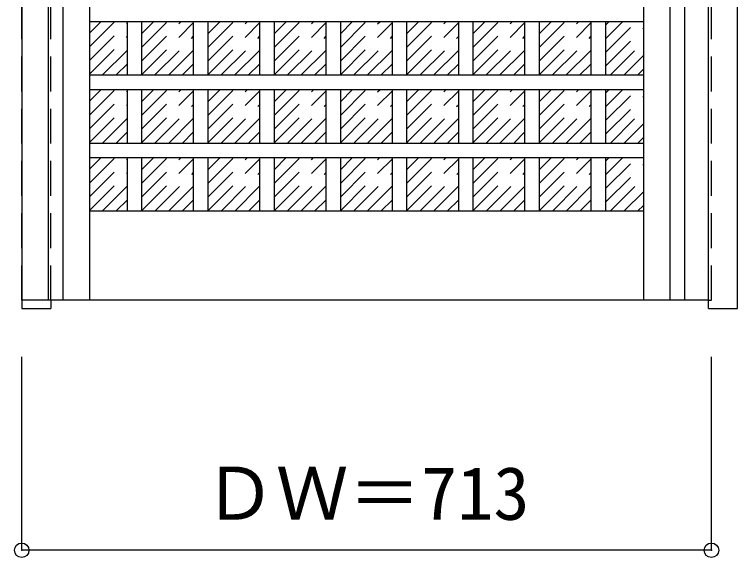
# Model space of a CAD drawing. Units: millimetres, scale not verified. Extents: x -6000 to 5700, y -4307 to 4175.
# Drawn here: x 780 to 1528, y 1160 to 1722 of the extents above; entities that cross this region are included whole.
import ezdxf
from ezdxf.enums import TextEntityAlignment as Align

# ---------------------------------------------------------------- set-up
doc = ezdxf.new("R2010")
doc.units = ezdxf.units.MM
doc.header["$LTSCALE"] = 30
doc.header["$PDMODE"] = 32
doc.header["$PDSIZE"] = 15
doc.linetypes.add('DASHED1', pattern=[1.8, 1.2, -0.6])
for name, color, linetype in [('0-2_扉', 4, 'DASHED1'), ('0-4_枠', 3, 'Continuous'), ('0-B_寸法', 7, 'Continuous'), ('0-C_ハッチ', 4, 'DASHED1')]:
    doc.layers.add(name, color=color, linetype=linetype)
doc.styles.add('ＭＳ ゴシック', font='')
doc.styles.get('ＭＳ ゴシック').set_extended_font_data('MS Gothic')

msp = doc.modelspace()

# ---------------------------------------------------------------- linework, layer by layer
at = {"layer": '0-2_扉', "color": 3, "linetype": 'Continuous'}
for p in [(788, 3409.5), (1498, 1426.5)]:
    msp.add_line(p, (788, 1426.5), dxfattribs=at)
at = {"layer": '0-2_扉'}
msp.add_lwpolyline([(1498, 1426.5), (1501, 1426.5), (1501, 3409.5)], dxfattribs=at)
at = {"layer": '0-4_枠'}
for p, q in [((1528, 1418), (1528, 3453)), ((1498, 1418), (1498, 3423)), ((788, 1426.5), (788, 1418)), ((818, 1426.5), (818, 1418)), ((788, 1418), (818, 1418)), ((1498, 1418), (1528, 1418))]:
    msp.add_line(p, q, dxfattribs=at)
at = {"layer": '0-4_枠', "color": 4, "linetype": 'DASHED1'}
for p, q in [((788, 1426.5), (788, 3423)), ((818, 1426.5), (818, 3423))]:
    msp.add_line(p, q, dxfattribs=at)
at = {"layer": '0-B_寸法', "color": 4}
msp.add_line((1501, 1168), (1501, 1368), dxfattribs=at)
msp.add_lwpolyline([(1501, 1168), (788, 1168), (788, 1368)], dxfattribs=at)
at = {"layer": '0-B_寸法'}
for p in [(788, 1168), (1501, 1168)]:
    msp.add_point(p, dxfattribs=at)
at = {"layer": '0-C_ハッチ', "color": 3, "linetype": 'Continuous'}
for p, q in [((815.5, 3409.5), (815.5, 1426.5)), ((830.5, 3409.5), (830.5, 1426.5)), ((1458.5, 1426.5), (1458.5, 3409.5)), ((1473.5, 1426.5), (1473.5, 3409.5)), ((1431, 1714.5), (858, 1714.5)), ((897.25, 1659.1), (897.25, 1714.5)), ((912.25, 1659.1), (912.25, 1714.5)), ((965.75, 1659.1), (965.75, 1714.5)), ((980.75, 1659.1), (980.75, 1714.5)), ((1034.25, 1659.1), (1034.25, 1714.5)), ((1049.25, 1659.1), (1049.25, 1714.5)), ((1102.75, 1659.1), (1102.75, 1714.5)), ((1117.75, 1659.1), (1117.75, 1714.5)), ((1171.25, 1659.1), (1171.25, 1714.5)), ((1186.25, 1659.1), (1186.25, 1714.5)), ((1239.75, 1659.1), (1239.75, 1714.5)), ((1254.75, 1659.1), (1254.75, 1714.5)), ((1308.25, 1659.1), (1308.25, 1714.5)), ((1323.25, 1659.1), (1323.25, 1714.5)), ((1376.75, 1659.1), (1376.75, 1714.5)), ((1391.75, 1659.1), (1391.75, 1714.5)), ((1431, 1659.1), (858, 1659.1)), ((1431, 1644.1), (858, 1644.1)), ((897.25, 1588.7), (897.25, 1644.1)), ((912.25, 1588.7), (912.25, 1644.1)), ((965.75, 1588.7), (965.75, 1644.1)), ((980.75, 1588.7), (980.75, 1644.1)), ((1034.25, 1588.7), (1034.25, 1644.1)), ((1049.25, 1588.7), (1049.25, 1644.1)), ((1102.75, 1588.7), (1102.75, 1644.1)), ((1117.75, 1588.7), (1117.75, 1644.1)), ((1171.25, 1588.7), (1171.25, 1644.1)), ((1186.25, 1588.7), (1186.25, 1644.1)), ((1239.75, 1588.7), (1239.75, 1644.1)), ((1254.75, 1588.7), (1254.75, 1644.1)), ((1308.25, 1588.7), (1308.25, 1644.1)), ((1323.25, 1588.7), (1323.25, 1644.1)), ((1376.75, 1588.7), (1376.75, 1644.1)), ((1391.75, 1588.7), (1391.75, 1644.1)), ((1431, 1588.7), (858, 1588.7)), ((1431, 1573.7), (858, 1573.7)), ((897.25, 1518.5), (897.25, 1573.7)), ((912.25, 1518.5), (912.25, 1573.7)), ((965.75, 1518.5), (965.75, 1573.7)), ((980.75, 1518.5), (980.75, 1573.7)), ((1034.25, 1518.5), (1034.25, 1573.7)), ((1049.25, 1518.5), (1049.25, 1573.7)), ((1102.75, 1518.5), (1102.75, 1573.7)), ((1117.75, 1518.5), (1117.75, 1573.7)), ((1171.25, 1518.5), (1171.25, 1573.7)), ((1186.25, 1518.5), (1186.25, 1573.7)), ((1239.75, 1518.5), (1239.75, 1573.7)), ((1254.75, 1518.5), (1254.75, 1573.7)), ((1308.25, 1518.5), (1308.25, 1573.7)), ((1323.25, 1518.5), (1323.25, 1573.7)), ((1376.75, 1518.5), (1376.75, 1573.7)), ((1391.75, 1518.5), (1391.75, 1573.7))]:
    msp.add_line(p, q, dxfattribs=at)
at = {"layer": '0-C_ハッチ', "color": 7, "linetype": 'Continuous'}
for p, q in [((858, 3409.5), (858, 1426.5)), ((1431, 1426.5), (1431, 3409.5)), ((1431, 1518.5), (858, 1518.5))]:
    msp.add_line(p, q, dxfattribs=at)
at = {"layer": '0-C_ハッチ'}
for p, q in [((858, 1688.44), (884.06, 1714.5)), ((858, 1702.58), (869.92, 1714.5)), ((858, 1674.3), (897.25, 1713.55)), ((912.25, 1674.19), (952.56, 1714.5)), ((912.25, 1688.33), (938.42, 1714.5)), ((912.25, 1702.48), (924.27, 1714.5)), ((912.25, 1660.05), (965.75, 1713.55)), ((980.75, 1674.19), (1021.06, 1714.5)), ((980.75, 1688.33), (1006.92, 1714.5)), ((980.75, 1702.48), (992.77, 1714.5)), ((980.75, 1660.05), (1034.25, 1713.55)), ((1049.25, 1674.19), (1089.56, 1714.5)), ((1049.25, 1688.33), (1075.42, 1714.5)), ((1049.25, 1702.48), (1061.27, 1714.5)), ((1049.25, 1660.05), (1102.75, 1713.55)), ((1117.75, 1674.19), (1158.06, 1714.5)), ((1117.75, 1688.33), (1143.92, 1714.5)), ((1117.75, 1702.48), (1129.77, 1714.5)), ((1117.75, 1660.05), (1171.25, 1713.55)), ((1186.25, 1674.19), (1226.56, 1714.5)), ((1186.25, 1688.33), (1212.42, 1714.5)), ((1186.25, 1702.48), (1198.27, 1714.5)), ((1186.25, 1660.05), (1239.75, 1713.55)), ((1254.75, 1674.19), (1295.06, 1714.5)), ((1254.75, 1688.33), (1280.92, 1714.5)), ((1254.75, 1702.48), (1266.77, 1714.5)), ((1254.75, 1660.05), (1308.25, 1713.55)), ((1323.25, 1674.19), (1363.56, 1714.5)), ((1323.25, 1688.33), (1349.42, 1714.5)), ((1323.25, 1702.48), (1335.27, 1714.5)), ((1323.25, 1660.05), (1376.75, 1713.55)), ((1391.75, 1682.96), (1423.29, 1714.5)), ((1391.75, 1697.1), (1409.15, 1714.5)), ((1391.75, 1711.24), (1395.01, 1714.5)), ((1391.75, 1668.82), (1431, 1708.07)), ((858, 1660.16), (897.25, 1699.41)), ((925.44, 1659.1), (965.75, 1699.41)), ((993.94, 1659.1), (1034.25, 1699.41)), ((1062.44, 1659.1), (1102.75, 1699.41)), ((1130.94, 1659.1), (1171.25, 1699.41)), ((1199.44, 1659.1), (1239.75, 1699.41)), ((1267.94, 1659.1), (1308.25, 1699.41)), ((1336.44, 1659.1), (1376.75, 1699.41)), ((1396.17, 1659.1), (1431, 1693.93)), ((871.08, 1659.1), (897.25, 1685.27)), ((939.58, 1659.1), (965.75, 1685.27)), ((1008.08, 1659.1), (1034.25, 1685.27)), ((1076.58, 1659.1), (1102.75, 1685.27)), ((1145.08, 1659.1), (1171.25, 1685.27)), ((1213.58, 1659.1), (1239.75, 1685.27)), ((1282.08, 1659.1), (1308.25, 1685.27)), ((1350.58, 1659.1), (1376.75, 1685.27)), ((1410.32, 1659.1), (1431, 1679.78)), ((885.23, 1659.1), (897.25, 1671.12)), ((953.73, 1659.1), (965.75, 1671.12)), ((1022.23, 1659.1), (1034.25, 1671.12)), ((1090.73, 1659.1), (1102.75, 1671.12)), ((1159.23, 1659.1), (1171.25, 1671.12)), ((1227.73, 1659.1), (1239.75, 1671.12)), ((1296.23, 1659.1), (1308.25, 1671.12)), ((1364.73, 1659.1), (1376.75, 1671.12)), ((1424.46, 1659.1), (1431, 1665.64)), ((858, 1618.04), (884.06, 1644.1)), ((858, 1632.18), (869.92, 1644.1)), ((858, 1603.9), (897.25, 1643.15)), ((912.25, 1603.79), (952.56, 1644.1)), ((912.25, 1617.93), (938.42, 1644.1)), ((912.25, 1632.08), (924.27, 1644.1)), ((912.25, 1589.65), (965.75, 1643.15)), ((980.75, 1603.79), (1021.06, 1644.1)), ((980.75, 1617.93), (1006.92, 1644.1)), ((980.75, 1632.08), (992.77, 1644.1)), ((980.75, 1589.65), (1034.25, 1643.15)), ((1049.25, 1603.79), (1089.56, 1644.1)), ((1049.25, 1617.93), (1075.42, 1644.1)), ((1049.25, 1632.08), (1061.27, 1644.1)), ((1049.25, 1589.65), (1102.75, 1643.15)), ((1117.75, 1603.79), (1158.06, 1644.1)), ((1117.75, 1617.93), (1143.92, 1644.1)), ((1117.75, 1632.08), (1129.77, 1644.1)), ((1117.75, 1589.65), (1171.25, 1643.15)), ((1186.25, 1603.79), (1226.56, 1644.1)), ((1186.25, 1617.93), (1212.42, 1644.1)), ((1186.25, 1632.08), (1198.27, 1644.1)), ((1186.25, 1589.65), (1239.75, 1643.15)), ((1254.75, 1603.79), (1295.06, 1644.1)), ((1254.75, 1617.93), (1280.92, 1644.1)), ((1254.75, 1632.08), (1266.77, 1644.1)), ((1254.75, 1589.65), (1308.25, 1643.15)), ((1323.25, 1603.79), (1363.56, 1644.1)), ((1323.25, 1617.93), (1349.42, 1644.1)), ((1323.25, 1632.08), (1335.27, 1644.1)), ((1323.25, 1589.65), (1376.75, 1643.15)), ((1391.75, 1612.56), (1423.29, 1644.1)), ((1391.75, 1626.7), (1409.15, 1644.1)), ((1391.75, 1640.84), (1395.01, 1644.1)), ((1391.75, 1598.42), (1431, 1637.67)), ((858, 1589.76), (897.25, 1629.01)), ((925.44, 1588.7), (965.75, 1629.01)), ((993.94, 1588.7), (1034.25, 1629.01)), ((1062.44, 1588.7), (1102.75, 1629.01)), ((1130.94, 1588.7), (1171.25, 1629.01)), ((1199.44, 1588.7), (1239.75, 1629.01)), ((1267.94, 1588.7), (1308.25, 1629.01)), ((1336.44, 1588.7), (1376.75, 1629.01)), ((1396.17, 1588.7), (1431, 1623.53)), ((871.08, 1588.7), (897.25, 1614.87)), ((939.58, 1588.7), (965.75, 1614.87)), ((1008.08, 1588.7), (1034.25, 1614.87)), ((1076.58, 1588.7), (1102.75, 1614.87)), ((1145.08, 1588.7), (1171.25, 1614.87)), ((1213.58, 1588.7), (1239.75, 1614.87)), ((1282.08, 1588.7), (1308.25, 1614.87)), ((1350.58, 1588.7), (1376.75, 1614.87)), ((1410.32, 1588.7), (1431, 1609.38)), ((885.23, 1588.7), (897.25, 1600.72)), ((953.73, 1588.7), (965.75, 1600.72)), ((1022.23, 1588.7), (1034.25, 1600.72)), ((1090.73, 1588.7), (1102.75, 1600.72)), ((1159.23, 1588.7), (1171.25, 1600.72)), ((1227.73, 1588.7), (1239.75, 1600.72)), ((1296.23, 1588.7), (1308.25, 1600.72)), ((1364.73, 1588.7), (1376.75, 1600.72)), ((1424.46, 1588.7), (1431, 1595.24)), ((858, 1547.74), (883.96, 1573.7)), ((858, 1561.88), (869.82, 1573.7)), ((858, 1533.6), (897.25, 1572.85)), ((912.25, 1533.49), (952.46, 1573.7)), ((912.25, 1547.63), (938.32, 1573.7)), ((912.25, 1561.78), (924.17, 1573.7)), ((912.25, 1519.35), (965.75, 1572.85)), ((980.75, 1533.49), (1020.96, 1573.7)), ((980.75, 1547.63), (1006.82, 1573.7)), ((980.75, 1561.78), (992.67, 1573.7)), ((980.75, 1519.35), (1034.25, 1572.85)), ((1049.25, 1533.49), (1089.46, 1573.7)), ((1049.25, 1547.63), (1075.32, 1573.7)), ((1049.25, 1561.78), (1061.17, 1573.7)), ((1049.25, 1519.35), (1102.75, 1572.85)), ((1117.75, 1533.49), (1157.96, 1573.7)), ((1117.75, 1547.63), (1143.82, 1573.7)), ((1117.75, 1561.78), (1129.67, 1573.7)), ((1117.75, 1519.35), (1171.25, 1572.85)), ((1186.25, 1533.49), (1226.46, 1573.7)), ((1186.25, 1547.63), (1212.32, 1573.7)), ((1186.25, 1561.78), (1198.17, 1573.7)), ((1186.25, 1519.35), (1239.75, 1572.85)), ((1254.75, 1533.49), (1294.96, 1573.7)), ((1254.75, 1547.63), (1280.82, 1573.7)), ((1254.75, 1561.78), (1266.67, 1573.7)), ((1254.75, 1519.35), (1308.25, 1572.85)), ((1323.25, 1533.49), (1363.46, 1573.7)), ((1323.25, 1547.63), (1349.32, 1573.7)), ((1323.25, 1561.78), (1335.17, 1573.7)), ((1323.25, 1519.35), (1376.75, 1572.85)), ((1391.75, 1542.26), (1423.19, 1573.7)), ((1391.75, 1556.4), (1409.05, 1573.7)), ((1391.75, 1570.54), (1394.91, 1573.7)), ((1391.75, 1528.12), (1431, 1567.37)), ((858, 1519.46), (897.25, 1558.71)), ((925.54, 1518.5), (965.75, 1558.71)), ((994.04, 1518.5), (1034.25, 1558.71)), ((1062.54, 1518.5), (1102.75, 1558.71)), ((1131.04, 1518.5), (1171.25, 1558.71)), ((1199.54, 1518.5), (1239.75, 1558.71)), ((1268.04, 1518.5), (1308.25, 1558.71)), ((1336.54, 1518.5), (1376.75, 1558.71)), ((1396.27, 1518.5), (1431, 1553.23)), ((871.18, 1518.5), (897.25, 1544.57)), ((939.68, 1518.5), (965.75, 1544.57)), ((1008.18, 1518.5), (1034.25, 1544.57)), ((1076.68, 1518.5), (1102.75, 1544.57)), ((1145.18, 1518.5), (1171.25, 1544.57)), ((1213.68, 1518.5), (1239.75, 1544.57)), ((1282.18, 1518.5), (1308.25, 1544.57)), ((1350.68, 1518.5), (1376.75, 1544.57)), ((1410.42, 1518.5), (1431, 1539.08)), ((885.33, 1518.5), (897.25, 1530.42)), ((953.83, 1518.5), (965.75, 1530.42)), ((1022.33, 1518.5), (1034.25, 1530.42)), ((1090.83, 1518.5), (1102.75, 1530.42)), ((1159.33, 1518.5), (1171.25, 1530.42)), ((1227.83, 1518.5), (1239.75, 1530.42)), ((1296.33, 1518.5), (1308.25, 1530.42)), ((1364.83, 1518.5), (1376.75, 1530.42)), ((1424.56, 1518.5), (1431, 1524.94))]:
    msp.add_line(p, q, dxfattribs=at)

# ---------------------------------------------------------------- texts
at = {"layer": '0-B_寸法', "style": 'ＭＳ ゴシック'}
msp.add_text('ＤＷ＝713', height=54.99, dxfattribs=at).set_placement((975.75, 1183), align=Align.BOTTOM_LEFT)

doc.saveas('drawing.dxf')
